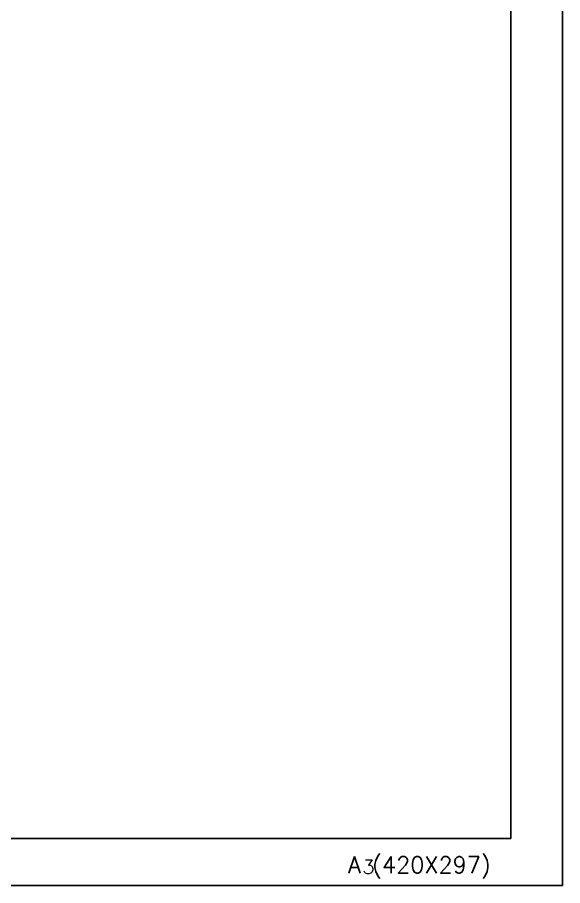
# Model space of a CAD drawing. Extents: x -1585 to -1165, y -4178 to -3881.
# Drawn here: x -1280.6 to -1164.8, y -4178.5 to -3994 of the extents above; entities that cross this region are included whole.
import ezdxf

# ---------------------------------------------------------------- set-up
doc = ezdxf.new("R2010")
doc.units = 0
doc.header["$LTSCALE"] = 7
doc.layers.get('0').update_dxf_attribs({"color": 2, "linetype": 'CONTINUOUS'})
doc.layers.add('TXT', color=4, linetype='CONTINUOUS')
doc.styles.add('GHS', font='ROMANS.shx', dxfattribs={"bigfont": 'GHS.shx'})

# ---------------------------------------------------------------- blocks, each defined once
blk = doc.blocks.new('BORDER')
for p, q in [((1, 0), (1, 1)), ((0, 0), (1, 0))]:
    blk.add_line(p, q)

msp = doc.modelspace()

# ---------------------------------------------------------------- linework, layer by layer
at = {"layer": 'TXT'}
for p, q in [((-1175.79, -3894.48), (-1175.79, -4168.48)), ((-1175.79, -4168.48), (-1553.79, -4168.48))]:
    msp.add_line(p, q, dxfattribs=at)

# ---------------------------------------------------------------- block references
at = {"xscale": 420, "yscale": 297, "zscale": 420}
msp.add_blockref('BORDER', (-1584.79, -4178.48), dxfattribs=at)

# ---------------------------------------------------------------- texts
at = {"color": 7, "style": 'GHS'}
for s, height, p in [('A (420X297)', 3.5, (-1210.36, -4175.81)), ('A (420X297)', 3.5, (-1210.36, -4175.81)), ('3', 3, (-1207.32, -4175.98))]:
    msp.add_text(s, height=height, dxfattribs=at).set_placement(p)

doc.saveas('drawing.dxf')
